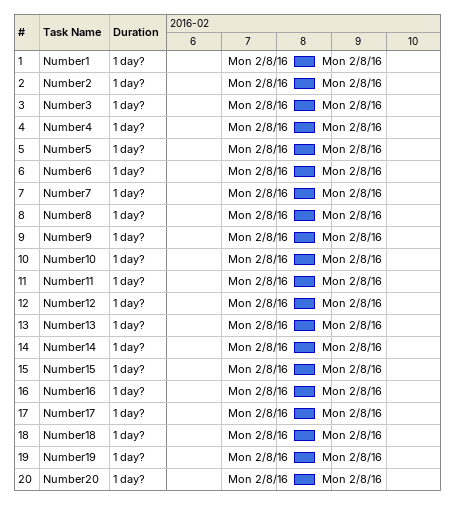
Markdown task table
| ID | Task | Duration | Start | Finish |
|---|---|---|---|---|
| 1 | Number1 | 1d? | 2016-02-08 | 2016-02-08 |
| 2 | Number2 | 1d? | 2016-02-08 | 2016-02-08 |
| 3 | Number3 | 1d? | 2016-02-08 | 2016-02-08 |
| 4 | Number4 | 1d? | 2016-02-08 | 2016-02-08 |
| 5 | Number5 | 1d? | 2016-02-08 | 2016-02-08 |
| 6 | Number6 | 1d? | 2016-02-08 | 2016-02-08 |
| 7 | Number7 | 1d? | 2016-02-08 | 2016-02-08 |
| 8 | Number8 | 1d? | 2016-02-08 | 2016-02-08 |
| 9 | Number9 | 1d? | 2016-02-08 | 2016-02-08 |
| 10 | Number10 | 1d? | 2016-02-08 | 2016-02-08 |
| 11 | Number11 | 1d? | 2016-02-08 | 2016-02-08 |
| 12 | Number12 | 1d? | 2016-02-08 | 2016-02-08 |
| 13 | Number13 | 1d? | 2016-02-08 | 2016-02-08 |
| 14 | Number14 | 1d? | 2016-02-08 | 2016-02-08 |
| 15 | Number15 | 1d? | 2016-02-08 | 2016-02-08 |
| 16 | Number16 | 1d? | 2016-02-08 | 2016-02-08 |
| 17 | Number17 | 1d? | 2016-02-08 | 2016-02-08 |
| 18 | Number18 | 1d? | 2016-02-08 | 2016-02-08 |
| 19 | Number19 | 1d? | 2016-02-08 | 2016-02-08 |
| 20 | Number20 | 1d? | 2016-02-08 | 2016-02-08 |
